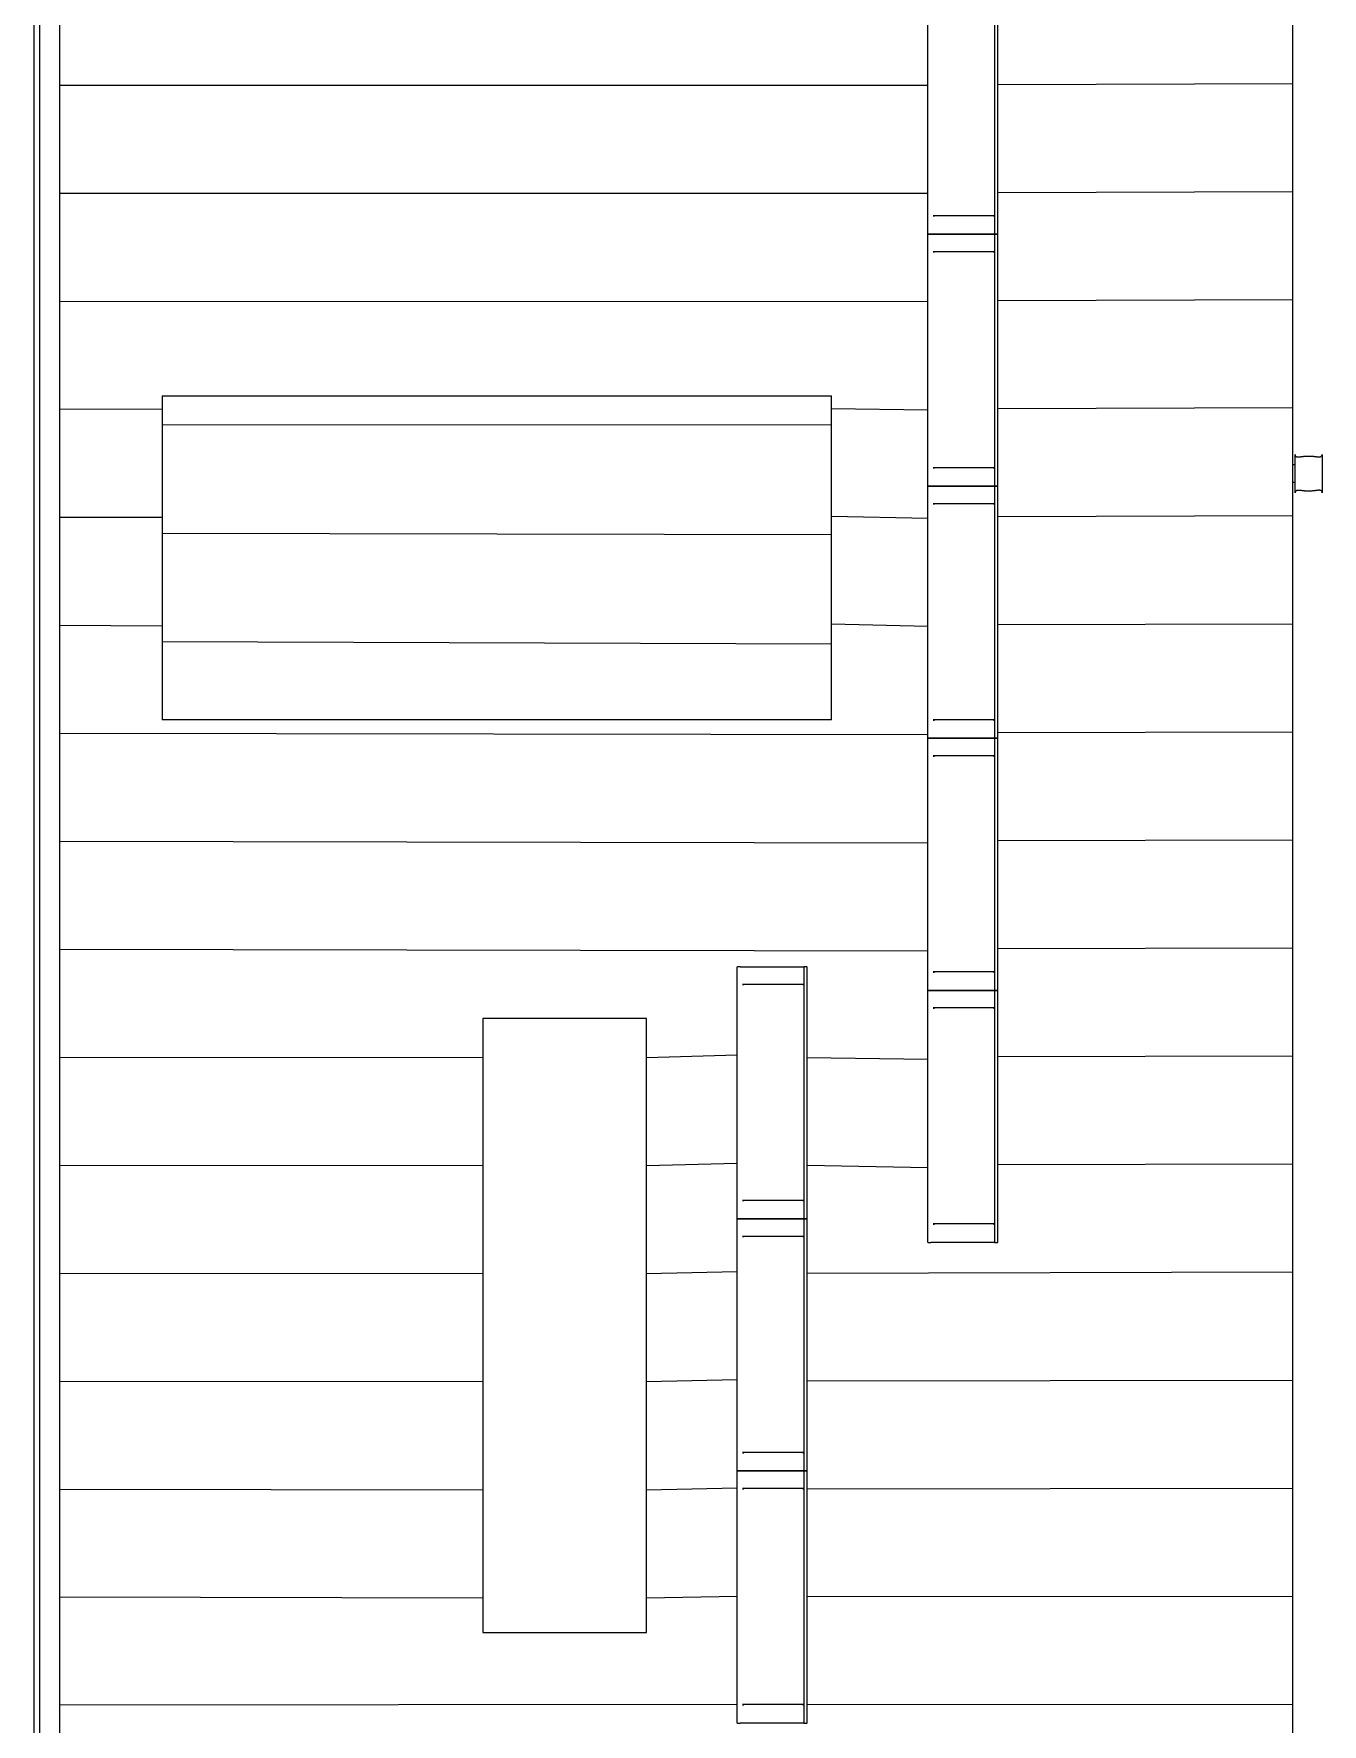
# Model space of a CAD drawing. Header units: millimetres. Extents: x -32 to 417638015, y -35 to 175284279.
# Drawn here: x 416910197 to 416917354, y 175254835 to 175264224 of the extents above; entities that cross this region are included whole.
import ezdxf

# ---------------------------------------------------------------- set-up
doc = ezdxf.new("R2010")
doc.units = ezdxf.units.MM
for name, color, linetype, lineweight in [('Крыша', 7, 'Continuous', 9), ('Крыша штриховка', 7, 'Continuous', 9), ('Обобщенные модели', 7, 'Continuous', 18), ('Ограждение', 7, 'Continuous', 9), ('Перекрытие', 7, 'Continuous', 18), ('ШТРИХОВКА', 252, 'Continuous', 15)]:
    doc.layers.add(name, color=color, linetype=linetype, lineweight=lineweight)

# ---------------------------------------------------------------- blocks, each defined once
blk = doc.blocks.new('План 2 этажа')
at = {"layer": 'Крыша штриховка'}
h = blk.add_hatch(dxfattribs=at)
h.set_pattern_fill('FP_8', color=8, style=0, pattern_type=2)
h.set_pattern_definition([(180, (4673.154373053752, 338.699590410115), (-7.347880794884119e-14, -600), [])])
h.paths.add_polyline_path([(29136.20403878472, 18230.27166646548), (29736.17588117236, 18230.27166646548), (31176.10949318006, 20365.06103687772), (31041.7371925211, 20388.47379282475), (31049.79390968848, 20401.66621146742), (31548.03242771537, 21069.77192170205), (31547.81466776808, 21140.01757361866), (31600.41798433103, 21140.01757361866), (31840.3595587149, 21461.76374571993), (31890.58216624544, 21424.31033503338), (32046.27519490768, 21655.13474239755), (32046.79058031493, 21307.81821778747), (32051.35737305379, 21304.41254109365), (32051.35737305385, 43997.50480981122), (25198.9146997481, 43997.50480981125), (25198.9146997481, 18230.27166646549), (27042.43535107706, 18230.27166646549)])
h.paths.add_polyline_path([(26383.64985499316, 19200.69779851178), (25439.92129636434, 19200.69779851178), (25439.92129636434, 20350.69779851179), (26589.92129636434, 20350.69779851179), (26589.92129636434, 19200.69779851178)])
h.paths.add_polyline_path([(28089.31969493092, 20711.69618810479), (27678.92162562296, 20711.69618810479), (27678.92162562296, 21461.69618810479), (28428.92162562296, 21461.69618810479), (28428.92162562296, 20711.69618810479), (28266.70939170063, 20711.69618810479)])
h.paths.add_polyline_path([(27655.92162562296, 22483.69152981743), (27655.92162562296, 22883.69152981743), (28355.92162562296, 22883.69152981743), (28355.92162562296, 22483.69152981743), (27678.92162562296, 22483.69152981743)])
h.paths.add_polyline_path([(28977.4077714663, 23480.20236718758), (28964.04469707707, 23480.20236718758), (28964.04469707707, 27680.20236718758), (29353.24429588864, 27680.20236718758), (29353.24429588864, 23480.20236718758), (28979.12149267871, 23480.20236718758)])
h.paths.add_polyline_path([(27655.92162562296, 23983.69959040963), (27550.92272609228, 23983.69959040963), (27550.92272609228, 27393.69959040962), (28460.92272609228, 27393.69959040962), (28460.92272609228, 23983.69959040963), (27715.35852628259, 23983.69959040963)])
h.paths.add_polyline_path([(30057.63901589601, 26149.66644219966), (30023.3146223661, 26149.66644219966), (30023.3146223661, 34549.66644219966), (30412.51422117767, 34549.66644219966), (30412.51422117767, 26149.66644219966), (30183.08838263853, 26149.66644219966)])
h.paths.add_polyline_path([(27989.24818123167, 29052.61847435495), (25770.56471138465, 29052.61847435495), (25770.56471138465, 30852.61847435496), (29489.20707424323, 30852.61847435502), (29489.20707424323, 29052.61847435495), (28089.31969493092, 29052.61847435495)])
h.paths.add_polyline_path([(29126.05215494643, 33477.57779851183), (29122.64611977147, 33477.57779851183), (29122.64611977147, 41877.57779851183), (29511.84571858309, 41877.57779851183), (29511.84571858303, 33477.57779851183), (29127.75672032143, 33477.57779851183)])
h.paths.add_polyline_path([(27655.92162562301, 35838.70152981744), (27655.92162562301, 36238.70152981744), (28355.92162562301, 36238.70152981744), (28355.92162562301, 35838.70152981744), (28089.31969493092, 35838.70152981744)])
h.paths.add_polyline_path([(27550.92272609228, 37423.69959040963), (27550.92272609228, 42023.69959040964), (28460.92272609228, 42023.69959040964), (28460.92272609228, 37423.69959040963), (27854.65362929914, 37423.69959040963)])
h = blk.add_hatch(dxfattribs=at)
h.set_pattern_fill('FP_19', color=8, style=0, pattern_type=2)
h.set_pattern_definition([(180, (49306.55437305372, 3239.717590410116), (-7.347880794884119e-14, -600), [])])
h.paths.add_polyline_path([(25770.56471138465, 29052.61847435495), (29489.20707424323, 29052.61847435501), (29489.20707424317, 30852.61847435502), (25770.56471138465, 30852.61847435496), (25770.56471138465, 29375.02296672748)])
at = {"layer": 'Крыша', "color": 8}
for p, q in [((32051.35737305379, 21304.41254109362), (32051.35737305379, 43997.50480981117)), ((25770.56471138465, 30852.61847435493), (29489.20707424317, 30852.61847435499)), ((25770.56471138465, 30852.61847435493), (25770.56471138465, 29052.61847435492)), ((29489.20707424317, 29052.61847435498), (29489.20707424317, 30852.61847435499)), ((29489.20707424317, 29052.61847435498), (25770.56471138465, 29052.61847435492))]:
    blk.add_line(p, q, dxfattribs=at)
at = {"layer": 'Обобщенные модели', "color": 8, "lineweight": 9}
for p, q in [((30023.31462236603, 31749.6664421996), (30023.31462236604, 33149.6664421996)), ((30394.60598202668, 33149.66644219965), (30394.60598202667, 31749.66644219965)), ((30412.51422117759, 31749.6664421996), (30412.5142211776, 33149.6664421996)), ((30053.89047117969, 31851.16732511324), (30060.15103062705, 31851.16732511324)), ((30394.78037941055, 31852.36644219967), (30053.90932758274, 31852.36644219967)), ((30388.22703868669, 31851.16732511324), (30394.78037941056, 31851.16732511324)), ((30023.31462236604, 31749.6664421996), (30024.5976738257, 31749.6664421996)), ((30023.31462236603, 30349.6664421996), (30023.31462236604, 31749.6664421996)), ((30024.59767382569, 31749.6664421996), (30023.31462236603, 31749.6664421996)), ((30040.54022905005, 31749.6664421996), (30024.5976738257, 31749.6664421996)), ((30024.59767382569, 31749.6664421996), (30040.54022905003, 31749.6664421996)), ((30040.54022905004, 31749.6664421996), (30049.79636319381, 31749.6664421996)), ((30049.7963631938, 31749.6664421996), (30040.54022905003, 31749.6664421996)), ((30049.79636319382, 31749.6664421996), (30057.63901589595, 31749.6664421996)), ((30057.63901589593, 31749.6664421996), (30049.79636319381, 31749.6664421996)), ((30057.63901589594, 31749.6664421996), (30390.74319353775, 31749.6664421996)), ((30390.74319353774, 31749.6664421996), (30057.63901589593, 31749.6664421996)), ((30390.74319353775, 31749.6664421996), (30393.84371397486, 31749.6664421996)), ((30393.84371397485, 31749.6664421996), (30390.74319353774, 31749.6664421996)), ((30394.60598202668, 31749.66644219965), (30394.60598202667, 30349.66644219965)), ((30409.76392381976, 31749.6664421996), (30394.60598202665, 31749.6664421996)), ((30394.60598202663, 31749.6664421996), (30409.76392381974, 31749.6664421996)), ((30409.76392381975, 31749.6664421996), (30412.5142211776, 31749.6664421996)), ((30412.51422117759, 31749.6664421996), (30409.76392381974, 31749.6664421996)), ((30412.51422117759, 30349.6664421996), (30412.5142211776, 31749.6664421996)), ((30053.89047117971, 31651.16732511324), (30060.15103062706, 31651.16732511324)), ((30394.82986624198, 31652.36644219968), (30053.90932758275, 31652.36644219968)), ((30388.22703868671, 31651.16732511324), (30394.83047611357, 31651.16732511324)), ((30053.89047117969, 30451.16732511323), (30060.15103062705, 30451.16732511323)), ((30394.78037941055, 30452.36644219967), (30053.90932758274, 30452.36644219967)), ((30388.22703868669, 30451.16732511323), (30394.78037941056, 30451.16732511323)), ((30024.59767382569, 30349.6664421996), (30023.31462236603, 30349.6664421996)), ((30023.31462236604, 30349.66644219959), (30024.5976738257, 30349.66644219959)), ((30023.31462236603, 28949.66644219959), (30023.31462236604, 30349.66644219959)), ((30024.59767382569, 30349.6664421996), (30040.54022905003, 30349.6664421996)), ((30040.54022905005, 30349.66644219959), (30024.5976738257, 30349.66644219959)), ((30049.7963631938, 30349.6664421996), (30040.54022905003, 30349.6664421996)), ((30040.54022905004, 30349.66644219959), (30049.79636319381, 30349.66644219959)), ((30057.63901589593, 30349.6664421996), (30049.79636319381, 30349.6664421996)), ((30049.79636319382, 30349.66644219959), (30057.63901589595, 30349.66644219959)), ((30390.74319353774, 30349.6664421996), (30057.63901589593, 30349.6664421996)), ((30057.63901589594, 30349.66644219959), (30390.74319353775, 30349.66644219959)), ((30393.84371397485, 30349.6664421996), (30390.74319353774, 30349.6664421996)), ((30390.74319353775, 30349.66644219959), (30393.84371397486, 30349.66644219959)), ((30394.60598202663, 30349.6664421996), (30409.76392381974, 30349.6664421996)), ((30394.60598202668, 30349.66644219964), (30394.60598202667, 28949.66644219964)), ((30409.76392381976, 30349.66644219959), (30394.60598202665, 30349.66644219959)), ((30412.51422117759, 30349.6664421996), (30409.76392381974, 30349.6664421996)), ((30409.76392381975, 30349.66644219959), (30412.5142211776, 30349.66644219959)), ((30412.51422117759, 28949.66644219959), (30412.5142211776, 30349.66644219959)), ((30053.89047117971, 30251.16732511324), (30060.15103062706, 30251.16732511324)), ((30394.82986624198, 30252.36644219967), (30053.90932758275, 30252.36644219967)), ((30388.22703868671, 30251.16732511324), (30394.83047611357, 30251.16732511324)), ((30053.89047117969, 29051.16732511323), (30060.15103062705, 29051.16732511323)), ((30394.78037941055, 29052.36644219967), (30053.90932758274, 29052.36644219967)), ((30388.22703868669, 29051.16732511323), (30394.78037941056, 29051.16732511323)), ((30023.31462236604, 28949.6664421996), (30024.5976738257, 28949.6664421996)), ((30023.31462236603, 27549.6664421996), (30023.31462236604, 28949.6664421996)), ((30024.59767382569, 28949.66644219959), (30023.31462236603, 28949.66644219959)), ((30040.54022905005, 28949.6664421996), (30024.5976738257, 28949.6664421996)), ((30024.59767382569, 28949.66644219959), (30040.54022905003, 28949.66644219959)), ((30040.54022905004, 28949.6664421996), (30049.79636319381, 28949.6664421996)), ((30049.7963631938, 28949.66644219959), (30040.54022905003, 28949.66644219959)), ((30049.79636319382, 28949.6664421996), (30057.63901589595, 28949.6664421996)), ((30057.63901589593, 28949.66644219959), (30049.79636319381, 28949.66644219959)), ((30057.63901589594, 28949.6664421996), (30390.74319353775, 28949.6664421996)), ((30390.74319353774, 28949.66644219959), (30057.63901589593, 28949.66644219959)), ((30390.74319353775, 28949.6664421996), (30393.84371397486, 28949.6664421996)), ((30393.84371397485, 28949.66644219959), (30390.74319353774, 28949.66644219959)), ((30394.60598202668, 28949.66644219965), (30394.60598202667, 27549.66644219965)), ((30409.76392381976, 28949.6664421996), (30394.60598202665, 28949.6664421996)), ((30394.60598202663, 28949.66644219959), (30409.76392381974, 28949.66644219959)), ((30409.76392381975, 28949.6664421996), (30412.5142211776, 28949.6664421996)), ((30412.51422117759, 28949.66644219959), (30409.76392381974, 28949.66644219959)), ((30412.51422117759, 27549.6664421996), (30412.5142211776, 28949.6664421996)), ((30053.89047117971, 28851.16732511325), (30060.15103062706, 28851.16732511325)), ((30394.82986624198, 28852.36644219968), (30053.90932758275, 28852.36644219968)), ((30388.22703868671, 28851.16732511325), (30394.83047611357, 28851.16732511325)), ((28964.04469707706, 27680.20236718751), (28965.32774853673, 27680.20236718751)), ((28964.04469707705, 26280.20236718751), (28964.04469707706, 27680.20236718751)), ((28981.27030376107, 27680.20236718751), (28965.32774853673, 27680.20236718751)), ((28981.27030376107, 27680.20236718751), (28990.52643790484, 27680.20236718751)), ((28990.52643790485, 27680.20236718751), (28998.36909060698, 27680.20236718751)), ((28998.36909060697, 27680.20236718751), (29331.47326824877, 27680.20236718751)), ((29331.47326824878, 27680.20236718751), (29334.57378868589, 27680.20236718751)), ((29335.33605673771, 27680.20236718756), (29335.3360567377, 26280.20236718756)), ((29350.49399853078, 27680.20236718751), (29335.33605673767, 27680.20236718751)), ((29350.49399853078, 27680.20236718751), (29353.24429588862, 27680.20236718751)), ((29353.24429588862, 26280.20236718751), (29353.24429588862, 27680.20236718751)), ((30053.89047117969, 27651.16732511324), (30060.15103062705, 27651.16732511324)), ((30394.78037941055, 27652.36644219968), (30053.90932758274, 27652.36644219968)), ((30388.22703868669, 27651.16732511324), (30394.78037941056, 27651.16732511324)), ((28994.62054589074, 27581.70325010116), (29000.88110533809, 27581.70325010116)), ((29335.55994095301, 27582.9023671876), (28994.63940229378, 27582.9023671876)), ((29328.95711339774, 27581.70325010116), (29335.56055082459, 27581.70325010116)), ((30023.31462236604, 27549.6664421996), (30024.5976738257, 27549.6664421996)), ((30023.31462236603, 26149.6664421996), (30023.31462236604, 27549.6664421996)), ((30024.59767382569, 27549.6664421996), (30023.31462236603, 27549.6664421996)), ((30040.54022905005, 27549.6664421996), (30024.5976738257, 27549.6664421996)), ((30024.59767382569, 27549.6664421996), (30040.54022905003, 27549.6664421996)), ((30040.54022905004, 27549.6664421996), (30049.79636319381, 27549.6664421996)), ((30049.7963631938, 27549.6664421996), (30040.54022905003, 27549.6664421996)), ((30049.79636319382, 27549.6664421996), (30057.63901589595, 27549.6664421996)), ((30057.63901589593, 27549.6664421996), (30049.79636319381, 27549.6664421996)), ((30057.63901589594, 27549.6664421996), (30390.74319353775, 27549.6664421996)), ((30390.74319353774, 27549.6664421996), (30057.63901589593, 27549.6664421996)), ((30390.74319353775, 27549.6664421996), (30393.84371397486, 27549.6664421996)), ((30393.84371397485, 27549.6664421996), (30390.74319353774, 27549.6664421996)), ((30394.60598202668, 27549.66644219965), (30394.60598202667, 26149.66644219965)), ((30409.76392381976, 27549.6664421996), (30394.60598202665, 27549.6664421996)), ((30394.60598202663, 27549.6664421996), (30409.76392381974, 27549.6664421996)), ((30409.76392381975, 27549.6664421996), (30412.5142211776, 27549.6664421996)), ((30412.51422117759, 27549.6664421996), (30409.76392381974, 27549.6664421996)), ((30412.51422117759, 26149.6664421996), (30412.5142211776, 27549.6664421996)), ((30053.89047117971, 27451.16732511325), (30060.15103062706, 27451.16732511325)), ((30394.82986624198, 27452.36644219968), (30053.90932758275, 27452.36644219968)), ((30388.22703868671, 27451.16732511325), (30394.83047611357, 27451.16732511325)), ((28994.62054589072, 26381.70325010116), (29000.88110533808, 26381.70325010116)), ((29335.51045412158, 26382.90236718759), (28994.63940229376, 26382.90236718759)), ((29328.95711339772, 26381.70325010116), (29335.51045412158, 26381.70325010116)), ((28964.04469707706, 26280.20236718752), (28965.32774853673, 26280.20236718752)), ((28964.04469707705, 24880.20236718752), (28964.04469707706, 26280.20236718752)), ((28965.32774853672, 26280.20236718751), (28964.04469707705, 26280.20236718751)), ((28981.27030376107, 26280.20236718752), (28965.32774853673, 26280.20236718752)), ((28965.32774853672, 26280.20236718751), (28981.27030376106, 26280.20236718751)), ((28981.27030376107, 26280.20236718752), (28990.52643790484, 26280.20236718752)), ((28990.52643790483, 26280.20236718751), (28981.27030376106, 26280.20236718751)), ((28990.52643790485, 26280.20236718752), (28998.36909060698, 26280.20236718752)), ((28998.36909060696, 26280.20236718751), (28990.52643790484, 26280.20236718751)), ((28998.36909060697, 26280.20236718752), (29331.47326824877, 26280.20236718752)), ((29331.47326824876, 26280.20236718751), (28998.36909060696, 26280.20236718751)), ((29331.47326824878, 26280.20236718752), (29334.57378868589, 26280.20236718752)), ((29334.57378868588, 26280.20236718751), (29331.47326824877, 26280.20236718751)), ((29335.33605673771, 26280.20236718757), (29335.3360567377, 24880.20236718757)), ((29350.49399853078, 26280.20236718752), (29335.33605673767, 26280.20236718752)), ((29335.33605673766, 26280.20236718751), (29350.49399853077, 26280.20236718751)), ((29350.49399853078, 26280.20236718752), (29353.24429588862, 26280.20236718752)), ((29353.24429588862, 26280.20236718751), (29350.49399853077, 26280.20236718751)), ((29353.24429588862, 24880.20236718752), (29353.24429588862, 26280.20236718752)), ((30053.89047117969, 26251.16732511324), (30060.15103062705, 26251.16732511324)), ((30394.78037941055, 26252.36644219967), (30053.90932758274, 26252.36644219967)), ((30388.22703868669, 26251.16732511324), (30394.78037941056, 26251.16732511324)), ((28994.62054589074, 26181.70325010117), (29000.88110533809, 26181.70325010117)), ((29335.55994095301, 26182.90236718761), (28994.63940229378, 26182.90236718761)), ((29328.95711339774, 26181.70325010117), (29335.56055082459, 26181.70325010117)), ((30024.59767382569, 26149.6664421996), (30023.31462236603, 26149.6664421996)), ((30024.59767382569, 26149.6664421996), (30040.54022905003, 26149.6664421996)), ((30049.7963631938, 26149.6664421996), (30040.54022905003, 26149.6664421996)), ((30057.63901589593, 26149.6664421996), (30049.79636319381, 26149.6664421996)), ((30390.74319353774, 26149.6664421996), (30057.63901589593, 26149.6664421996)), ((30393.84371397485, 26149.6664421996), (30390.74319353774, 26149.6664421996)), ((30394.60598202663, 26149.6664421996), (30409.76392381974, 26149.6664421996)), ((30412.51422117759, 26149.6664421996), (30409.76392381974, 26149.6664421996)), ((28994.62054589072, 24981.70325010116), (29000.88110533808, 24981.70325010116)), ((29335.51045412158, 24982.9023671876), (28994.63940229376, 24982.9023671876)), ((29328.95711339772, 24981.70325010116), (29335.51045412158, 24981.70325010116)), ((28964.04469707706, 24880.20236718752), (28965.32774853673, 24880.20236718752)), ((28964.04469707705, 23480.20236718752), (28964.04469707706, 24880.20236718752)), ((28965.32774853672, 24880.20236718752), (28964.04469707705, 24880.20236718752)), ((28981.27030376107, 24880.20236718752), (28965.32774853673, 24880.20236718752)), ((28965.32774853672, 24880.20236718752), (28981.27030376106, 24880.20236718752)), ((28981.27030376107, 24880.20236718752), (28990.52643790484, 24880.20236718752)), ((28990.52643790483, 24880.20236718752), (28981.27030376106, 24880.20236718752)), ((28990.52643790485, 24880.20236718752), (28998.36909060698, 24880.20236718752)), ((28998.36909060696, 24880.20236718752), (28990.52643790484, 24880.20236718752)), ((28998.36909060697, 24880.20236718752), (29331.47326824877, 24880.20236718752)), ((29331.47326824876, 24880.20236718752), (28998.36909060696, 24880.20236718752)), ((29331.47326824878, 24880.20236718752), (29334.57378868589, 24880.20236718752)), ((29334.57378868588, 24880.20236718752), (29331.47326824877, 24880.20236718752)), ((29335.33605673771, 24880.20236718757), (29335.3360567377, 23480.20236718757)), ((29350.49399853078, 24880.20236718752), (29335.33605673767, 24880.20236718752)), ((29335.33605673766, 24880.20236718752), (29350.49399853077, 24880.20236718752)), ((29350.49399853078, 24880.20236718752), (29353.24429588862, 24880.20236718752)), ((29353.24429588862, 24880.20236718752), (29350.49399853077, 24880.20236718752)), ((29353.24429588862, 23480.20236718752), (29353.24429588862, 24880.20236718752)), ((28994.62054589074, 24781.70325010117), (29000.88110533809, 24781.70325010117)), ((29335.55994095301, 24782.9023671876), (28994.63940229378, 24782.9023671876)), ((29328.95711339774, 24781.70325010117), (29335.56055082459, 24781.70325010117)), ((28994.62054589072, 23581.70325010116), (29000.88110533808, 23581.70325010116)), ((29335.51045412158, 23582.90236718759), (28994.63940229376, 23582.90236718759)), ((29328.95711339772, 23581.70325010116), (29335.51045412158, 23581.70325010116)), ((28965.32774853672, 23480.20236718752), (28964.04469707705, 23480.20236718752)), ((28965.32774853672, 23480.20236718752), (28981.27030376106, 23480.20236718752)), ((28990.52643790483, 23480.20236718752), (28981.27030376106, 23480.20236718752)), ((28998.36909060696, 23480.20236718752), (28990.52643790484, 23480.20236718752)), ((29331.47326824876, 23480.20236718752), (28998.36909060696, 23480.20236718752)), ((29334.57378868588, 23480.20236718752), (29331.47326824877, 23480.20236718752)), ((29335.33605673766, 23480.20236718752), (29350.49399853077, 23480.20236718752)), ((29353.24429588862, 23480.20236718752), (29350.49399853077, 23480.20236718752))]:
    blk.add_line(p, q, dxfattribs=at)
at = {"layer": 'Обобщенные модели', "color": 8}
for p, q in [((32064.05050733114, 30419.69080187199), (32063.72134150255, 30525.87409457784)), ((32213.72062076816, 30526.33908898318), (32214.04978659676, 30420.15579627732)), ((32064.37967315974, 30313.50750916613), (32064.05050733114, 30419.69080187199)), ((32214.04978659676, 30420.15579627732), (32214.37895242535, 30313.97250357147))]:
    blk.add_line(p, q, dxfattribs=at)
at = {"layer": 'Обобщенные модели', "color": 8, "flags": 128}
for points in [[(32051.99273870741, 30469.65366330535), (32057.38413444849, 30469.67037651137), (32062.6659635758, 30469.68675006334), (32063.89550919608, 30469.69056162722)], [(32064.20550546629, 30369.69104211681), (32059.90478075699, 30369.67770996656), (32054.55791876366, 30369.66113481416), (32051.35737305381, 30369.65121319417)]]:
    blk.add_lwpolyline(points, dxfattribs=at)
at = {"layer": 'Обобщенные модели', "color": 8}
for points in [[(32063.72134150255, 30525.87409457784), (32063.72837873259, 30523.60400396321), (32064.43519493698, 30519.62742441583), (32067.30507289392, 30515.83914566435), (32070.87722442898, 30513.92747727602), (32073.63297074849, 30513.12320394962), (32076.12406001554, 30512.74319786812), (32078.14238560767, 30512.59450499568), (32080.29850685029, 30512.55055945496), (32082.58089963631, 30512.57279766076), (32084.98292543155, 30512.68678756024), (32087.50475766376, 30512.90864500797), (32090.13803873337, 30513.1927801866), (32092.87654184533, 30513.49208118348), (32095.7116175577, 30513.82722260468), (32098.63785604864, 30514.2226603374), (32101.65108163634, 30514.63449767026), (32104.74802215203, 30515.02233777788), (32107.92113636786, 30515.40013868472), (32111.16148951066, 30515.7907024372), (32114.4645264538, 30516.16101346467), (32118.94460330364, 30516.58589759421), (32124.6726099373, 30517.03273340282), (32134.01214762734, 30517.51579325331), (32143.49876731306, 30517.54476057182), (32152.83756369171, 30517.11932763829), (32158.56550570421, 30516.70790119894), (32163.04632391992, 30516.31083905535), (32166.35007210775, 30515.96110474451), (32169.59154723183, 30515.59073385698), (32172.76627066511, 30515.23266855754), (32175.86545936537, 30514.8640088391), (32178.88139352891, 30514.47079826093), (32181.81061101158, 30514.09344285581), (32184.64854428397, 30513.77588550808), (32187.39017314801, 30513.49355731109), (32190.026829228, 30513.22571174966), (32192.55159631633, 30513.01955502901), (32194.9554225284, 30512.92071730199), (32197.23879188269, 30512.91318872105), (32199.39538455293, 30512.9712519863), (32201.41308252622, 30513.13332260958), (32203.90138379349, 30513.52982556344), (32206.65007970186, 30514.35289056651), (32210.2063418746, 30516.28877951415), (32213.0478327614, 30520.09599310535), (32213.72764769572, 30524.07232177498), (32213.72062076816, 30526.33908898318)], [(32214.37895242535, 30313.97250357147), (32214.3719151953, 30316.2425941861), (32213.66509899091, 30320.21917373347), (32210.79522103397, 30324.00745248495), (32207.22306949892, 30325.91912087328), (32204.4673231794, 30326.72339419969), (32201.97623391236, 30327.10340028118), (32199.95790832022, 30327.25209315363), (32197.80178707761, 30327.29603869435), (32195.51939429158, 30327.27380048855), (32193.11736849634, 30327.15981058907), (32190.59553626414, 30326.93795314133), (32187.96225519453, 30326.65381796271), (32185.22375208256, 30326.35451696583), (32182.38867637019, 30326.01937554463), (32179.46243787925, 30325.62393781191), (32176.44921229155, 30325.21210047905), (32173.35227177586, 30324.82426037142), (32170.17915756004, 30324.44645946458), (32166.93880441723, 30324.05589571211), (32163.63576747409, 30323.68558468463), (32159.15569062425, 30323.2607005551), (32153.42768399059, 30322.81386474649), (32144.08814630056, 30322.330804896), (32134.60152661483, 30322.30183757748), (32125.26273023618, 30322.72727051101), (32119.53478822369, 30323.13869695037), (32115.05397000798, 30323.53575909396), (32111.75022182014, 30323.88549340479), (32108.50874669606, 30324.25586429232), (32105.33402326279, 30324.61392959177), (32102.23483456253, 30324.98258931021), (32099.21890039898, 30325.37579988838), (32096.28968291631, 30325.7531552935), (32093.45174964392, 30326.07071264123), (32090.71012077988, 30326.35304083821), (32088.0734646999, 30326.62088639964), (32085.54869761156, 30326.8270431203), (32083.14487139949, 30326.92588084732), (32080.8615020452, 30326.93340942826), (32078.70490937496, 30326.87534616301), (32076.68721140168, 30326.71327553973), (32074.19891013441, 30326.31677258587), (32071.45021422604, 30325.4937075828), (32067.89395205329, 30323.55781863515), (32065.05246116649, 30319.75060504396), (32064.37264623217, 30315.77427637432), (32064.37967315974, 30313.50750916613)]]:
    blk.add_open_spline(points, degree=3, knots=[-1, -1, -1, -1, -0.9411764705882353, -0.8823529411764706, -0.8529411764705882, -0.8235294117647058, -0.8088235294117647, -0.7941176470588235, -0.7794117647058822, -0.7647058823529411, -0.75, -0.7352941176470589, -0.7205882352941178, -0.7058823529411765, -0.6911764705882353, -0.6764705882352942, -0.661764705882353, -0.6470588235294118, -0.6323529411764706, -0.6176470588235294, -0.6029411764705883, -0.5882352941176471, -0.5588235294117647, -0.5294117647058824, -0.4705882352941176, -0.4411764705882353, -0.4117647058823529, -0.3970588235294117, -0.3823529411764706, -0.3676470588235294, -0.3529411764705883, -0.3382352941176471, -0.3235294117647059, -0.3088235294117647, -0.2941176470588235, -0.2794117647058824, -0.2647058823529412, -0.25, -0.2352941176470588, -0.2205882352941176, -0.2058823529411765, -0.1911764705882353, -0.1764705882352941, -0.1470588235294118, -0.1176470588235294, -0.05882352941176471, 0, 0, 0, 0], dxfattribs=at)
at = {"layer": 'Ограждение', "color": 8}
for p, q in [((25056.86469774988, 43997.50480981119), (25056.86469774984, 18230.27166646547)), ((25090.85004835766, 18230.27166646547), (25090.85004835771, 43997.50480981119)), ((25198.91469974809, 43997.50480981119), (25198.91469974804, 18230.27166646547))]:
    blk.add_line(p, q, dxfattribs=at)
at = {"layer": 'Перекрытие', "color": 8}
for p, q in [((28460.92272609222, 27393.69959040959), (27550.92272609222, 27393.69959040959)), ((27550.92272609222, 27393.69959040959), (27550.92272609222, 23983.6995904096)), ((28460.92272609222, 23983.6995904096), (28460.92272609222, 27393.69959040959)), ((27550.92272609222, 23983.6995904096), (28460.92272609222, 23983.6995904096))]:
    blk.add_line(p, q, dxfattribs=at)

msp = doc.modelspace()

# ---------------------------------------------------------------- block references
at = {"layer": 'ШТРИХОВКА'}
msp.add_blockref('План 2 этажа', (416885140.0062945, 175231360.8653707), dxfattribs=at)

doc.saveas('drawing.dxf')
